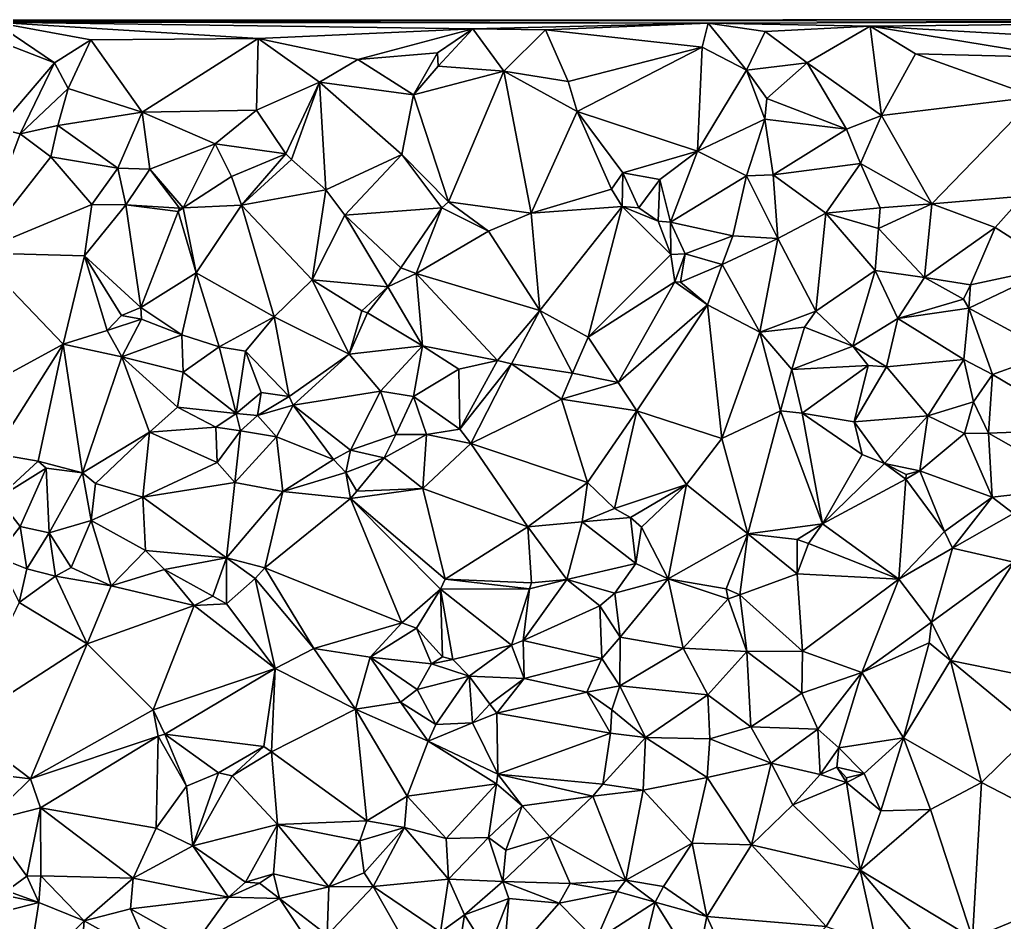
# Model space of a CAD drawing. Header units: metres. Extents: x -15 to 15, y -15 to 15.
# Drawn here: x -8.66 to 3.53, y 3.81 to 14.99 of the extents above; entities that cross this region are included whole.
import ezdxf

# ---------------------------------------------------------------- set-up
doc = ezdxf.new("R2010")
doc.units = ezdxf.units.M
doc.layers.add('STREET_MESH', color=7, linetype='Continuous')

msp = doc.modelspace()

# ---------------------------------------------------------------- linework, layer by layer
at = {"layer": 'STREET_MESH'}
for points in [[(-12.304, 14.982), (7.96, 14.972), (13.883, 14.99)], [(-0.135, 14.947), (7.96, 14.972), (-12.304, 14.982)], [(-8.976, 14.961), (-0.135, 14.947), (-12.304, 14.982)], [(-8.229, 14.454), (-8.976, 14.961), (-9.188, 14.825)], [(-8.976, 14.961), (-7.778, 14.741), (-5.706, 14.756)], [(-8.976, 14.961), (-5.706, 14.756), (-3.047, 14.875)], [(-8.976, 14.961), (-8.229, 14.454), (-7.778, 14.741)], [(-0.135, 14.947), (-8.976, 14.961), (-3.047, 14.875)], [(-5.706, 14.756), (-4.471, 14.497), (-3.047, 14.875)], [(-4.471, 14.497), (-3.485, 14.581), (-3.047, 14.875)], [(-3.485, 14.581), (-3.476, 14.414), (-3.047, 14.875)], [(-3.476, 14.414), (-2.663, 14.352), (-3.047, 14.875)], [(-2.15, 14.862), (-0.135, 14.947), (-3.047, 14.875)], [(-2.663, 14.352), (-2.15, 14.862), (-3.047, 14.875)], [(-0.209, 14.649), (-0.135, 14.947), (-2.15, 14.862)], [(-0.135, 14.947), (-0.209, 14.649), (0.342, 14.363)], [(7.96, 14.972), (-0.135, 14.947), (1.872, 14.908)], [(0.571, 14.844), (-0.135, 14.947), (0.342, 14.363)], [(-0.135, 14.947), (0.571, 14.844), (1.872, 14.908)], [(0.571, 14.844), (1.093, 14.457), (1.872, 14.908)], [(1.872, 14.908), (1.093, 14.457), (2.012, 13.803)], [(6.088, 14.67), (7.96, 14.972), (1.872, 14.908)], [(2.432, 14.568), (1.872, 14.908), (2.012, 13.803)], [(2.432, 14.568), (4.242, 14.52), (1.872, 14.908)], [(4.242, 14.52), (6.088, 14.67), (1.872, 14.908)], [(-8.924, 13.642), (-8.229, 14.454), (-9.188, 14.825)], [(-7.778, 14.741), (-7.141, 13.844), (-5.706, 14.756)], [(-7.141, 13.844), (-5.727, 13.868), (-5.706, 14.756)], [(-5.727, 13.868), (-4.946, 14.214), (-5.706, 14.756)], [(-4.946, 14.214), (-4.471, 14.497), (-5.706, 14.756)], [(-2.15, 14.862), (-2.663, 14.352), (-1.868, 14.223)], [(-0.209, 14.649), (-2.15, 14.862), (-1.868, 14.223)], [(1.093, 14.457), (0.571, 14.844), (0.342, 14.363)], [(-8.229, 14.454), (-8.058, 14.139), (-7.778, 14.741)], [(-8.058, 14.139), (-7.141, 13.844), (-7.778, 14.741)], [(-1.756, 13.854), (-0.209, 14.649), (-1.868, 14.223)], [(-0.267, 13.361), (-0.209, 14.649), (-1.756, 13.854)], [(-0.209, 14.649), (-0.267, 13.361), (0.342, 14.363)], [(-3.781, 14.061), (-3.485, 14.581), (-4.471, 14.497)], [(-3.476, 14.414), (-3.485, 14.581), (-3.781, 14.061)], [(3.92, 14.035), (2.432, 14.568), (2.012, 13.803)], [(2.432, 14.568), (3.92, 14.035), (4.242, 14.52)], [(-8.229, 14.454), (-8.924, 13.642), (-8.654, 13.574)], [(-8.058, 14.139), (-8.229, 14.454), (-8.654, 13.574)], [(-3.781, 14.061), (-4.471, 14.497), (-4.946, 14.214)], [(-3.476, 14.414), (-3.781, 14.061), (-2.663, 14.352)], [(0.594, 14.012), (1.093, 14.457), (0.342, 14.363)], [(1.093, 14.457), (0.594, 14.012), (1.581, 13.634)], [(1.093, 14.457), (1.581, 13.634), (2.012, 13.803)], [(-3.781, 14.061), (-3.349, 12.733), (-2.663, 14.352)], [(-2.663, 14.352), (-3.349, 12.733), (-2.327, 12.595)], [(-1.756, 13.854), (-2.663, 14.352), (-2.327, 12.595)], [(-2.663, 14.352), (-1.756, 13.854), (-1.868, 14.223)], [(-0.267, 13.361), (0.566, 13.758), (0.342, 14.363)], [(0.566, 13.758), (0.594, 14.012), (0.342, 14.363)], [(-5.727, 13.868), (-5.365, 13.328), (-4.946, 14.214)], [(-5.365, 13.328), (-5.293, 13.258), (-4.946, 14.214)], [(-5.293, 13.258), (-4.866, 12.882), (-4.946, 14.214)], [(-4.866, 12.882), (-3.925, 13.319), (-4.946, 14.214)], [(-3.925, 13.319), (-3.781, 14.061), (-4.946, 14.214)], [(-8.186, 13.679), (-8.058, 14.139), (-8.654, 13.574)], [(-8.186, 13.679), (-7.141, 13.844), (-8.058, 14.139)], [(-3.781, 14.061), (-3.925, 13.319), (-3.349, 12.733)], [(2.635, 12.71), (3.92, 14.035), (2.012, 13.803)], [(3.766, 12.802), (3.92, 14.035), (2.635, 12.71)], [(0.594, 14.012), (0.566, 13.758), (1.581, 13.634)], [(-7.443, 13.15), (-7.141, 13.844), (-8.186, 13.679)], [(-7.141, 13.844), (-7.443, 13.15), (-7.049, 13.139)], [(-5.727, 13.868), (-7.141, 13.844), (-6.237, 13.452)], [(-7.141, 13.844), (-7.049, 13.139), (-6.237, 13.452)], [(-5.365, 13.328), (-5.727, 13.868), (-6.237, 13.452)], [(-1.331, 12.892), (-1.756, 13.854), (-2.327, 12.595)], [(-1.331, 12.892), (-1.189, 13.092), (-1.756, 13.854)], [(-1.189, 13.092), (-0.267, 13.361), (-1.756, 13.854)], [(1.581, 13.634), (1.752, 13.208), (2.012, 13.803)], [(1.752, 13.208), (2.635, 12.71), (2.012, 13.803)], [(-8.272, 13.292), (-8.186, 13.679), (-8.654, 13.574)], [(-7.443, 13.15), (-8.186, 13.679), (-8.272, 13.292)], [(0.566, 13.758), (-0.267, 13.361), (0.342, 13.055)], [(0.672, 13.07), (0.566, 13.758), (0.342, 13.055)], [(0.566, 13.758), (0.672, 13.07), (1.581, 13.634)], [(-8.924, 13.642), (-9.207, 12.102), (-8.654, 13.574)], [(-9.207, 12.102), (-8.272, 13.292), (-8.654, 13.574)], [(0.672, 13.07), (1.752, 13.208), (1.581, 13.634)], [(-7.049, 13.139), (-6.633, 12.661), (-6.237, 13.452)], [(-6.633, 12.661), (-6.035, 13.049), (-6.237, 13.452)], [(-6.035, 13.049), (-5.365, 13.328), (-6.237, 13.452)], [(-9.207, 12.102), (-7.764, 12.701), (-8.272, 13.292)], [(-7.764, 12.701), (-7.443, 13.15), (-8.272, 13.292)], [(-6.035, 13.049), (-5.912, 12.694), (-5.365, 13.328)], [(-5.365, 13.328), (-5.912, 12.694), (-5.293, 13.258)], [(-3.925, 13.319), (-4.866, 12.882), (-4.632, 12.568)], [(-3.432, 12.659), (-3.925, 13.319), (-4.632, 12.568)], [(-3.925, 13.319), (-3.432, 12.659), (-3.349, 12.733)], [(-0.267, 13.361), (-1.189, 13.092), (-0.733, 13.012)], [(-0.599, 12.48), (-0.267, 13.361), (-0.733, 13.012)], [(-0.267, 13.361), (-0.599, 12.48), (0.342, 13.055)], [(-5.912, 12.694), (-4.866, 12.882), (-5.293, 13.258)], [(1.752, 13.208), (0.672, 13.07), (1.324, 12.594)], [(1.995, 12.661), (1.752, 13.208), (1.324, 12.594)], [(1.752, 13.208), (1.995, 12.661), (2.635, 12.71)], [(-7.443, 13.15), (-7.764, 12.701), (-7.344, 12.696)], [(-7.049, 13.139), (-7.443, 13.15), (-7.344, 12.696)], [(-6.68, 12.654), (-7.049, 13.139), (-7.344, 12.696)], [(-6.68, 12.654), (-6.633, 12.661), (-7.049, 13.139)], [(-6.035, 13.049), (-6.633, 12.661), (-5.912, 12.694)], [(-1.197, 12.675), (-1.189, 13.092), (-1.331, 12.892)], [(-1.189, 13.092), (-1.197, 12.675), (-0.992, 12.661)], [(-0.733, 13.012), (-1.189, 13.092), (-0.992, 12.661)], [(0.342, 13.055), (-0.599, 12.48), (0.173, 12.311)], [(0.727, 12.279), (0.342, 13.055), (0.173, 12.311)], [(0.672, 13.07), (0.342, 13.055), (0.727, 12.279)], [(0.672, 13.07), (0.727, 12.279), (1.324, 12.594)], [(-0.754, 12.494), (-0.733, 13.012), (-0.992, 12.661)], [(-0.754, 12.494), (-0.599, 12.48), (-0.733, 13.012)], [(-5.912, 12.694), (-5.036, 11.769), (-4.866, 12.882)], [(-4.866, 12.882), (-5.036, 11.769), (-4.632, 12.568)], [(-1.197, 12.675), (-1.331, 12.892), (-2.327, 12.595)], [(3.42, 12.416), (3.766, 12.802), (2.635, 12.71)], [(3.42, 12.416), (4.174, 11.932), (3.766, 12.802)], [(-7.856, 12.067), (-7.764, 12.701), (-9.207, 12.102)], [(-7.764, 12.701), (-7.856, 12.067), (-7.344, 12.696)], [(-7.344, 12.696), (-7.856, 12.067), (-7.159, 11.426)], [(-6.695, 12.613), (-7.344, 12.696), (-7.159, 11.426)], [(-6.695, 12.613), (-6.68, 12.654), (-7.344, 12.696)], [(-5.912, 12.694), (-6.633, 12.661), (-6.472, 11.853)], [(-5.507, 11.308), (-5.912, 12.694), (-6.472, 11.853)], [(-5.912, 12.694), (-5.507, 11.308), (-5.036, 11.769)], [(-3.432, 12.659), (-2.853, 12.369), (-3.349, 12.733)], [(-3.349, 12.733), (-2.853, 12.369), (-2.327, 12.595)], [(1.977, 12.403), (2.544, 11.797), (2.635, 12.71)], [(1.995, 12.661), (1.977, 12.403), (2.635, 12.71)], [(2.544, 11.797), (3.42, 12.416), (2.635, 12.71)], [(-6.472, 11.853), (-6.695, 12.613), (-7.159, 11.426)], [(-6.633, 12.661), (-6.68, 12.654), (-6.695, 12.613)], [(-6.633, 12.661), (-6.695, 12.613), (-6.472, 11.853)], [(-5.036, 11.769), (-4.099, 11.68), (-4.632, 12.568)], [(-3.939, 11.918), (-3.432, 12.659), (-4.632, 12.568)], [(-4.099, 11.68), (-3.939, 11.918), (-4.632, 12.568)], [(-3.939, 11.918), (-3.75, 11.846), (-3.432, 12.659)], [(-3.432, 12.659), (-3.75, 11.846), (-2.853, 12.369)], [(-2.853, 12.369), (-2.218, 11.389), (-2.327, 12.595)], [(-2.218, 11.389), (-1.197, 12.675), (-2.327, 12.595)], [(-1.62, 11.056), (-1.197, 12.675), (-2.218, 11.389)], [(-1.62, 11.056), (-0.597, 12.083), (-1.197, 12.675)], [(-1.197, 12.675), (-0.754, 12.494), (-0.992, 12.661)], [(-0.597, 12.083), (-0.754, 12.494), (-1.197, 12.675)], [(0.727, 12.279), (1.2, 11.381), (1.324, 12.594)], [(1.2, 11.381), (1.934, 11.884), (1.324, 12.594)], [(1.977, 12.403), (1.995, 12.661), (1.324, 12.594)], [(1.934, 11.884), (1.977, 12.403), (1.324, 12.594)], [(-0.754, 12.494), (-0.597, 12.083), (-0.599, 12.48)], [(-0.599, 12.48), (-0.417, 12.091), (0.173, 12.311)], [(-0.597, 12.083), (-0.417, 12.091), (-0.599, 12.48)], [(-2.853, 12.369), (-3.75, 11.846), (-2.218, 11.389)], [(1.977, 12.403), (1.934, 11.884), (2.544, 11.797)], [(3.42, 12.416), (2.544, 11.797), (3.115, 11.705)], [(4.174, 11.932), (3.42, 12.416), (3.115, 11.705)], [(-0.417, 12.091), (0.04, 11.958), (0.173, 12.311)], [(0.04, 11.958), (0.727, 12.279), (0.173, 12.311)], [(0.727, 12.279), (0.04, 11.958), (0.507, 11.121)], [(1.2, 11.381), (0.727, 12.279), (0.507, 11.121)], [(-8.121, 10.971), (-9.207, 12.102), (-9.516, 10.212)], [(-8.121, 10.971), (-7.856, 12.067), (-9.207, 12.102)], [(-0.597, 12.083), (-1.62, 11.056), (-0.545, 11.744)], [(-0.417, 12.091), (-0.597, 12.083), (-0.545, 11.744)], [(-0.478, 11.738), (-0.417, 12.091), (-0.545, 11.744)], [(-0.417, 12.091), (-0.478, 11.738), (0.04, 11.958)], [(-8.121, 10.971), (-7.576, 11.139), (-7.856, 12.067)], [(-7.856, 12.067), (-7.397, 11.327), (-7.159, 11.426)], [(-7.576, 11.139), (-7.397, 11.327), (-7.856, 12.067)], [(0.04, 11.958), (-0.478, 11.738), (-0.142, 11.457)], [(0.04, 11.958), (-0.142, 11.457), (0.507, 11.121)], [(-6.652, 11.088), (-6.472, 11.853), (-7.159, 11.426)], [(-6.652, 11.088), (-6.187, 10.94), (-6.472, 11.853)], [(-6.187, 10.94), (-5.507, 11.308), (-6.472, 11.853)], [(-3.75, 11.846), (-3.939, 11.918), (-4.099, 11.68)], [(-3.669, 10.95), (-3.75, 11.846), (-4.099, 11.68)], [(-3.75, 11.846), (-2.742, 10.77), (-2.218, 11.389)], [(-3.669, 10.95), (-2.742, 10.77), (-3.75, 11.846)], [(1.934, 11.884), (1.2, 11.381), (1.659, 10.947)], [(1.934, 11.884), (1.659, 10.947), (2.216, 11.291)], [(2.544, 11.797), (1.934, 11.884), (2.216, 11.291)], [(4.174, 11.932), (3.092, 11.415), (4.121, 10.86)], [(3.092, 11.415), (4.174, 11.932), (3.115, 11.705)], [(-5.507, 11.308), (-4.578, 10.849), (-5.036, 11.769)], [(-5.036, 11.769), (-4.578, 10.849), (-4.423, 11.386)], [(-4.099, 11.68), (-5.036, 11.769), (-4.423, 11.386)], [(-0.545, 11.744), (-1.62, 11.056), (-1.248, 10.497)], [(-0.142, 11.457), (-0.545, 11.744), (-1.248, 10.497)], [(-0.142, 11.457), (-0.478, 11.738), (-0.545, 11.744)], [(3.028, 11.53), (2.544, 11.797), (2.216, 11.291)], [(2.544, 11.797), (3.028, 11.53), (3.115, 11.705)], [(3.028, 11.53), (3.092, 11.415), (3.115, 11.705)], [(-4.352, 11.361), (-4.099, 11.68), (-4.423, 11.386)], [(-4.352, 11.361), (-3.669, 10.95), (-4.099, 11.68)], [(3.092, 11.415), (3.028, 11.53), (2.216, 11.291)], [(-7.397, 11.327), (-7.15, 11.281), (-7.159, 11.426)], [(-7.15, 11.281), (-6.652, 11.088), (-7.159, 11.426)], [(-4.578, 10.849), (-4.352, 11.361), (-4.423, 11.386)], [(-3.669, 10.95), (-4.352, 11.361), (-4.578, 10.849)], [(-2.742, 10.77), (-2.57, 10.729), (-2.218, 11.389)], [(-2.57, 10.729), (-1.812, 10.613), (-2.218, 11.389)], [(-1.812, 10.613), (-1.62, 11.056), (-2.218, 11.389)], [(-1.019, 10.144), (-0.142, 11.457), (-1.248, 10.497)], [(0.037, 9.804), (-0.142, 11.457), (-1.019, 10.144)], [(0.507, 11.121), (-0.142, 11.457), (0.037, 9.804)], [(1.2, 11.381), (0.507, 11.121), (1.059, 11.18)], [(1.659, 10.947), (1.2, 11.381), (1.059, 11.18)], [(3.03, 10.78), (3.092, 11.415), (2.216, 11.291)], [(3.386, 10.594), (3.092, 11.415), (3.03, 10.78)], [(3.092, 11.415), (3.386, 10.594), (4.121, 10.86)], [(-7.15, 11.281), (-7.397, 11.327), (-7.576, 11.139)], [(-7.15, 11.281), (-7.576, 11.139), (-7.393, 10.813)], [(-6.652, 11.088), (-7.15, 11.281), (-7.393, 10.813)], [(-6.187, 10.94), (-5.862, 10.886), (-5.507, 11.308)], [(-5.862, 10.886), (-5.32, 10.324), (-5.507, 11.308)], [(-5.507, 11.308), (-5.32, 10.324), (-4.578, 10.849)], [(1.659, 10.947), (2.076, 10.689), (2.216, 11.291)], [(2.076, 10.689), (3.03, 10.78), (2.216, 11.291)], [(-7.576, 11.139), (-8.121, 10.971), (-7.393, 10.813)], [(0.76, 10.147), (0.507, 11.121), (0.037, 9.804)], [(0.507, 11.121), (0.903, 10.657), (1.059, 11.18)], [(0.76, 10.147), (0.903, 10.657), (0.507, 11.121)], [(0.903, 10.657), (1.659, 10.947), (1.059, 11.18)], [(-6.636, 10.625), (-6.652, 11.088), (-7.393, 10.813)], [(-6.636, 10.625), (-6.187, 10.94), (-6.652, 11.088)], [(-1.62, 11.056), (-1.812, 10.613), (-1.248, 10.497)], [(-8.977, 9.619), (-8.121, 10.971), (-9.516, 10.212)], [(-8.121, 10.971), (-8.977, 9.619), (-8.43, 9.522)], [(-7.882, 9.377), (-8.121, 10.971), (-8.43, 9.522)], [(-8.121, 10.971), (-7.882, 9.377), (-7.393, 10.813)], [(-6.187, 10.94), (-6.636, 10.625), (-5.98, 10.113)], [(-5.862, 10.886), (-6.187, 10.94), (-5.98, 10.113)], [(-5.667, 10.374), (-5.862, 10.886), (-5.98, 10.113)], [(-5.862, 10.886), (-5.667, 10.374), (-5.32, 10.324)], [(-4.191, 10.391), (-3.669, 10.95), (-4.578, 10.849)], [(-3.669, 10.95), (-4.191, 10.391), (-3.781, 10.323)], [(-3.223, 10.662), (-3.669, 10.95), (-3.781, 10.323)], [(-2.742, 10.77), (-3.669, 10.95), (-3.223, 10.662)], [(1.659, 10.947), (0.903, 10.657), (1.846, 10.705)], [(2.076, 10.689), (1.659, 10.947), (1.846, 10.705)], [(3.386, 10.594), (4.536, 9.916), (4.121, 10.86)], [(-7.393, 10.813), (-7.882, 9.377), (-7.053, 9.88)], [(-6.703, 10.192), (-7.393, 10.813), (-7.053, 9.88)], [(-6.703, 10.192), (-6.636, 10.625), (-7.393, 10.813)], [(-4.578, 10.849), (-5.32, 10.324), (-5.273, 10.215)], [(-4.191, 10.391), (-4.578, 10.849), (-5.273, 10.215)], [(-3.209, 9.92), (-2.742, 10.77), (-3.223, 10.662)], [(-2.742, 10.77), (-3.209, 9.92), (-2.57, 10.729)], [(-3.209, 9.92), (-3.073, 9.741), (-2.57, 10.729)], [(-3.073, 9.741), (-1.95, 10.292), (-2.57, 10.729)], [(-1.95, 10.292), (-1.812, 10.613), (-2.57, 10.729)], [(2.585, 10.082), (3.03, 10.78), (2.076, 10.689)], [(2.585, 10.082), (3.152, 10.256), (3.03, 10.78)], [(3.152, 10.256), (3.386, 10.594), (3.03, 10.78)], [(-6.636, 10.625), (-6.703, 10.192), (-5.98, 10.113)], [(-3.209, 9.92), (-3.223, 10.662), (-3.781, 10.323)], [(-1.812, 10.613), (-1.95, 10.292), (-1.248, 10.497)], [(0.903, 10.657), (0.76, 10.147), (1.029, 10.117)], [(1.846, 10.705), (0.903, 10.657), (1.029, 10.117)], [(1.673, 10.008), (1.846, 10.705), (1.029, 10.117)], [(1.673, 10.008), (2.076, 10.689), (1.846, 10.705)], [(1.673, 10.008), (2.585, 10.082), (2.076, 10.689)], [(-1.95, 10.292), (-1.019, 10.144), (-1.248, 10.497)], [(3.152, 10.256), (3.336, 9.869), (3.386, 10.594)], [(3.386, 10.594), (3.336, 9.869), (4.536, 9.916)], [(-5.714, 10.086), (-5.667, 10.374), (-5.98, 10.113)], [(-5.667, 10.374), (-5.714, 10.086), (-5.32, 10.324)], [(-4.561, 9.657), (-4.191, 10.391), (-5.273, 10.215)], [(-4.561, 9.657), (-4.001, 9.852), (-4.191, 10.391)], [(-4.191, 10.391), (-4.001, 9.852), (-3.781, 10.323)], [(-5.32, 10.324), (-5.714, 10.086), (-5.273, 10.215)], [(-4.001, 9.852), (-3.623, 9.853), (-3.781, 10.323)], [(-3.623, 9.853), (-3.209, 9.92), (-3.781, 10.323)], [(-1.95, 10.292), (-3.073, 9.741), (-1.628, 9.257)], [(-1.019, 10.144), (-1.95, 10.292), (-1.628, 9.257)], [(3.152, 10.256), (2.585, 10.082), (3.041, 9.866)], [(3.336, 9.869), (3.152, 10.256), (3.041, 9.866)], [(-6.228, 9.945), (-6.703, 10.192), (-7.053, 9.88)], [(-6.703, 10.192), (-6.228, 9.945), (-5.98, 10.113)], [(-5.714, 10.086), (-5.477, 9.822), (-5.273, 10.215)], [(-5.477, 9.822), (-4.771, 9.544), (-5.273, 10.215)], [(-4.771, 9.544), (-4.561, 9.657), (-5.273, 10.215)], [(-1.294, 8.937), (-1.019, 10.144), (-1.628, 9.257)], [(-1.294, 8.937), (-0.403, 9.234), (-1.019, 10.144)], [(-0.403, 9.234), (0.037, 9.804), (-1.019, 10.144)], [(0.359, 8.623), (0.76, 10.147), (0.037, 9.804)], [(0.76, 10.147), (0.359, 8.623), (1.28, 8.748)], [(0.76, 10.147), (1.28, 8.748), (1.029, 10.117)], [(-6.228, 9.945), (-5.926, 9.898), (-5.98, 10.113)], [(-5.926, 9.898), (-5.714, 10.086), (-5.98, 10.113)], [(-5.714, 10.086), (-5.926, 9.898), (-5.477, 9.822)], [(1.774, 9.604), (1.673, 10.008), (1.029, 10.117)], [(1.28, 8.748), (1.774, 9.604), (1.029, 10.117)], [(1.673, 10.008), (2.048, 9.493), (2.585, 10.082)], [(2.048, 9.493), (1.673, 10.008), (1.774, 9.604)], [(2.048, 9.493), (2.488, 9.404), (2.585, 10.082)], [(2.585, 10.082), (2.488, 9.404), (3.041, 9.866)], [(-7.882, 9.377), (-7.719, 9.247), (-7.053, 9.88)], [(-7.719, 9.247), (-7.132, 9.078), (-7.053, 9.88)], [(-7.132, 9.078), (-6.215, 9.504), (-7.053, 9.88)], [(-6.215, 9.504), (-6.228, 9.945), (-7.053, 9.88)], [(-5.926, 9.898), (-6.228, 9.945), (-6.215, 9.504)], [(-5.926, 9.898), (-6.215, 9.504), (-5.994, 9.259)], [(-5.477, 9.822), (-5.926, 9.898), (-5.994, 9.259)], [(-3.209, 9.92), (-3.623, 9.853), (-3.073, 9.741)], [(3.336, 9.869), (4.511, 9.203), (4.536, 9.916)], [(-5.399, 9.145), (-5.477, 9.822), (-5.994, 9.259)], [(-5.477, 9.822), (-5.399, 9.145), (-4.771, 9.544)], [(-4.001, 9.852), (-4.561, 9.657), (-4.147, 9.563)], [(-3.623, 9.853), (-4.147, 9.563), (-3.668, 9.185)], [(-3.623, 9.853), (-4.001, 9.852), (-4.147, 9.563)], [(-3.073, 9.741), (-3.623, 9.853), (-3.668, 9.185)], [(0.359, 8.623), (0.037, 9.804), (-0.403, 9.234)], [(2.488, 9.404), (3.383, 9.077), (3.041, 9.866)], [(3.383, 9.077), (3.336, 9.869), (3.041, 9.866)], [(4.511, 9.203), (3.336, 9.869), (3.383, 9.077)], [(-4.622, 9.38), (-4.561, 9.657), (-4.771, 9.544)], [(-4.561, 9.657), (-4.622, 9.38), (-4.147, 9.563)], [(-2.366, 8.707), (-3.073, 9.741), (-3.668, 9.185)], [(-3.073, 9.741), (-2.366, 8.707), (-1.628, 9.257)], [(-8.977, 9.619), (-8.93, 9.062), (-8.43, 9.522)], [(-8.93, 9.062), (-8.33, 9.434), (-8.43, 9.522)], [(-8.33, 9.434), (-7.882, 9.377), (-8.43, 9.522)], [(-5.399, 9.145), (-4.622, 9.38), (-4.771, 9.544)], [(-4.147, 9.563), (-4.622, 9.38), (-4.482, 9.149)], [(-3.668, 9.185), (-4.147, 9.563), (-4.482, 9.149)], [(1.28, 8.748), (2.048, 9.493), (1.774, 9.604)], [(-8.33, 9.434), (-8.93, 9.062), (-8.652, 8.712)], [(-8.294, 8.633), (-8.33, 9.434), (-8.652, 8.712)], [(-8.33, 9.434), (-8.294, 8.633), (-7.882, 9.377)], [(-5.994, 9.259), (-6.215, 9.504), (-7.132, 9.078)], [(2.048, 9.493), (1.28, 8.748), (2.312, 9.298)], [(2.316, 9.357), (2.048, 9.493), (2.312, 9.298)], [(2.048, 9.493), (2.316, 9.357), (2.488, 9.404)], [(2.792, 8.653), (2.488, 9.404), (2.312, 9.298)], [(2.488, 9.404), (2.316, 9.357), (2.312, 9.298)], [(2.488, 9.404), (2.792, 8.653), (3.383, 9.077)], [(-7.882, 9.377), (-8.294, 8.633), (-7.775, 8.786)], [(-7.719, 9.247), (-7.882, 9.377), (-7.775, 8.786)], [(-4.622, 9.38), (-5.399, 9.145), (-4.561, 9.061)], [(-4.622, 9.38), (-4.561, 9.061), (-4.482, 9.149)], [(2.312, 9.298), (1.28, 8.748), (2.227, 8.062)], [(2.792, 8.653), (2.312, 9.298), (2.227, 8.062)], [(-7.132, 9.078), (-7.719, 9.247), (-7.775, 8.786)], [(-5.994, 9.259), (-7.132, 9.078), (-6.099, 8.326)], [(-5.399, 9.145), (-5.994, 9.259), (-6.099, 8.326)], [(-5.399, 9.145), (-6.099, 8.326), (-5.624, 8.203)], [(-4.561, 9.061), (-5.399, 9.145), (-5.624, 8.203)], [(-4.561, 9.061), (-3.668, 9.185), (-4.482, 9.149)], [(-4.561, 9.061), (-3.39, 8.059), (-3.668, 9.185)], [(-3.39, 8.059), (-2.366, 8.707), (-3.668, 9.185)], [(-2.366, 8.707), (-1.692, 8.771), (-1.628, 9.257)], [(-1.692, 8.771), (-1.294, 8.937), (-1.628, 9.257)], [(-1.294, 8.937), (-1.095, 8.826), (-0.403, 9.234)], [(-0.403, 9.234), (-1.095, 8.826), (-0.958, 8.704)], [(-0.63, 8.063), (-0.403, 9.234), (-0.958, 8.704)], [(-0.63, 8.063), (0.359, 8.623), (-0.403, 9.234)], [(3.646, 8.876), (4.511, 9.203), (3.383, 9.077)], [(-8.93, 9.062), (-8.945, 8.336), (-8.652, 8.712)], [(-7.101, 8.416), (-7.132, 9.078), (-7.775, 8.786)], [(-7.132, 9.078), (-7.101, 8.416), (-6.099, 8.326)], [(-3.925, 7.521), (-4.561, 9.061), (-5.624, 8.203)], [(-4.561, 9.061), (-3.45, 7.937), (-3.39, 8.059)], [(-3.45, 7.937), (-4.561, 9.061), (-3.925, 7.521)], [(3.383, 9.077), (2.792, 8.653), (2.892, 8.444)], [(3.646, 8.876), (3.383, 9.077), (2.892, 8.444)], [(-1.095, 8.826), (-1.294, 8.937), (-1.692, 8.771)], [(-8.294, 8.633), (-8.023, 8.205), (-7.775, 8.786)], [(-8.023, 8.205), (-7.527, 7.98), (-7.775, 8.786)], [(-7.527, 7.98), (-7.101, 8.416), (-7.775, 8.786)], [(-1.031, 8.256), (-1.095, 8.826), (-1.692, 8.771)], [(-1.095, 8.826), (-1.031, 8.256), (-0.958, 8.704)], [(3.649, 8.271), (3.646, 8.876), (2.892, 8.444)], [(-8.945, 8.336), (-8.569, 8.188), (-8.652, 8.712)], [(-8.569, 8.188), (-8.294, 8.633), (-8.652, 8.712)], [(-2.366, 8.707), (-3.39, 8.059), (-2.321, 8.015)], [(-2.366, 8.707), (-1.882, 8.055), (-1.692, 8.771)], [(-1.882, 8.055), (-2.366, 8.707), (-2.321, 8.015)], [(-1.882, 8.055), (-1.031, 8.256), (-1.692, 8.771)], [(-1.031, 8.256), (-0.63, 8.063), (-0.958, 8.704)], [(1.28, 8.748), (0.359, 8.623), (0.968, 8.554)], [(1.108, 8.503), (1.28, 8.748), (0.968, 8.554)], [(1.28, 8.748), (1.108, 8.503), (2.227, 8.062)], [(-8.217, 8.099), (-8.294, 8.633), (-8.569, 8.188)], [(-8.217, 8.099), (-8.023, 8.205), (-8.294, 8.633)], [(0.359, 8.623), (-0.63, 8.063), (0.088, 7.941)], [(0.359, 8.623), (0.088, 7.941), (0.257, 7.865)], [(0.359, 8.623), (0.257, 7.865), (0.968, 8.125)], [(0.968, 8.554), (0.359, 8.623), (0.968, 8.125)], [(1.108, 8.503), (0.968, 8.554), (0.968, 8.125)], [(2.792, 8.653), (2.227, 8.062), (2.892, 8.444)], [(-7.101, 8.416), (-7.527, 7.98), (-6.866, 8.181)], [(-6.099, 8.326), (-7.101, 8.416), (-6.866, 8.181)], [(2.227, 8.062), (1.108, 8.503), (0.968, 8.125)], [(2.227, 8.062), (2.633, 7.527), (2.892, 8.444)], [(2.633, 7.527), (3.649, 8.271), (2.892, 8.444)], [(-8.569, 8.188), (-8.945, 8.336), (-8.663, 7.773)], [(-6.266, 7.85), (-6.099, 8.326), (-6.866, 8.181)], [(-6.266, 7.85), (-6.097, 7.755), (-6.099, 8.326)], [(-6.099, 8.326), (-5.744, 8.069), (-5.624, 8.203)], [(-6.097, 7.755), (-5.744, 8.069), (-6.099, 8.326)], [(-8.217, 8.099), (-8.569, 8.188), (-8.663, 7.773)], [(-8.023, 8.205), (-8.217, 8.099), (-7.527, 7.98)], [(-7.527, 7.98), (-6.497, 7.735), (-6.866, 8.181)], [(-6.497, 7.735), (-6.266, 7.85), (-6.866, 8.181)], [(-5.624, 8.203), (-5.744, 8.069), (-5.017, 7.201)], [(-3.925, 7.521), (-5.624, 8.203), (-5.017, 7.201)], [(-1.882, 8.055), (-1.29, 7.888), (-1.031, 8.256)], [(-1.29, 7.888), (-0.63, 8.063), (-1.031, 8.256)], [(2.633, 7.527), (2.867, 7.055), (3.649, 8.271)], [(2.867, 7.055), (4.084, 6.805), (3.649, 8.271)], [(-7.824, 7.258), (-8.217, 8.099), (-8.663, 7.773)], [(-8.217, 8.099), (-7.824, 7.258), (-7.527, 7.98)], [(-5.744, 8.069), (-6.097, 7.755), (-5.496, 6.953)], [(-5.744, 8.069), (-5.496, 6.953), (-5.017, 7.201)], [(-3.45, 7.937), (-2.346, 7.943), (-3.39, 8.059)], [(-3.39, 8.059), (-2.346, 7.943), (-2.321, 8.015)], [(-1.882, 8.055), (-2.424, 7.302), (-1.477, 7.729)], [(-2.346, 7.943), (-2.424, 7.302), (-1.882, 8.055)], [(-2.346, 7.943), (-1.882, 8.055), (-2.321, 8.015)], [(-1.29, 7.888), (-1.882, 8.055), (-1.477, 7.729)], [(-0.63, 8.063), (-1.29, 7.888), (-1.225, 7.341)], [(-0.443, 7.206), (-0.63, 8.063), (-1.225, 7.341)], [(0.088, 7.941), (-0.63, 8.063), (0.115, 7.818)], [(-0.63, 8.063), (-0.443, 7.206), (0.115, 7.818)], [(0.257, 7.865), (1.033, 7.171), (0.968, 8.125)], [(1.033, 7.171), (2.227, 8.062), (0.968, 8.125)], [(1.033, 7.171), (1.77, 6.906), (2.227, 8.062)], [(1.77, 6.906), (2.633, 7.527), (2.227, 8.062)], [(-7.824, 7.258), (-6.497, 7.735), (-7.527, 7.98)], [(-3.45, 7.937), (-3.925, 7.521), (-3.746, 7.455)], [(-3.425, 7.1), (-3.45, 7.937), (-3.746, 7.455)], [(-2.346, 7.943), (-3.45, 7.937), (-2.57, 7.242)], [(-3.45, 7.937), (-3.297, 7.067), (-2.57, 7.242)], [(-3.297, 7.067), (-3.45, 7.937), (-3.425, 7.1)], [(-2.424, 7.302), (-2.346, 7.943), (-2.57, 7.242)], [(0.257, 7.865), (0.088, 7.941), (0.115, 7.818)], [(-6.097, 7.755), (-6.266, 7.85), (-6.497, 7.735)], [(-1.225, 7.341), (-1.29, 7.888), (-1.477, 7.729)], [(-0.443, 7.206), (0.347, 7.165), (0.115, 7.818)], [(0.347, 7.165), (0.257, 7.865), (0.115, 7.818)], [(0.257, 7.865), (0.347, 7.165), (1.033, 7.171)], [(-9.396, 6.243), (-7.824, 7.258), (-8.663, 7.773)], [(-6.497, 7.735), (-7.824, 7.258), (-7.007, 6.441)], [(-5.496, 6.953), (-6.497, 7.735), (-7.007, 6.441)], [(-6.097, 7.755), (-6.497, 7.735), (-5.496, 6.953)], [(-2.424, 7.302), (-1.449, 7.077), (-1.477, 7.729)], [(-1.449, 7.077), (-1.225, 7.341), (-1.477, 7.729)], [(-4.318, 7.094), (-3.925, 7.521), (-5.017, 7.201)], [(-3.925, 7.521), (-4.318, 7.094), (-3.746, 7.455)], [(-4.318, 7.094), (-3.56, 7.013), (-3.746, 7.455)], [(-3.56, 7.013), (-3.425, 7.1), (-3.746, 7.455)], [(2.633, 7.527), (1.77, 6.906), (2.602, 7.272)], [(2.867, 7.055), (2.633, 7.527), (2.602, 7.272)], [(-1.226, 6.741), (-1.225, 7.341), (-1.449, 7.077)], [(-1.226, 6.741), (-0.443, 7.206), (-1.225, 7.341)], [(-8.525, 5.589), (-7.824, 7.258), (-9.396, 6.243)], [(-7.824, 7.258), (-8.525, 5.589), (-7.007, 6.441)], [(-5.496, 6.953), (-4.501, 6.452), (-5.017, 7.201)], [(-4.501, 6.452), (-4.318, 7.094), (-5.017, 7.201)], [(-2.57, 7.242), (-3.297, 7.067), (-3.094, 6.858)], [(-2.57, 7.242), (-3.094, 6.858), (-2.414, 6.83)], [(-2.424, 7.302), (-2.57, 7.242), (-2.414, 6.83)], [(-2.424, 7.302), (-2.414, 6.83), (-1.449, 7.077)], [(-0.443, 7.206), (-1.226, 6.741), (-0.136, 6.63)], [(0.347, 7.165), (-0.443, 7.206), (-0.136, 6.63)], [(1.77, 6.906), (2.285, 6.095), (2.602, 7.272)], [(2.285, 6.095), (2.867, 7.055), (2.602, 7.272)], [(-3.945, 6.537), (-4.318, 7.094), (-4.501, 6.452)], [(-4.318, 7.094), (-3.945, 6.537), (-3.739, 6.696)], [(-3.56, 7.013), (-4.318, 7.094), (-3.739, 6.696)], [(-3.56, 7.013), (-3.297, 7.067), (-3.425, 7.1)], [(-1.449, 7.077), (-2.414, 6.83), (-1.637, 6.663)], [(-1.226, 6.741), (-1.449, 7.077), (-1.637, 6.663)], [(0.394, 6.233), (0.347, 7.165), (-0.136, 6.63)], [(0.347, 7.165), (1.026, 6.648), (1.033, 7.171)], [(0.347, 7.165), (0.394, 6.233), (1.026, 6.648)], [(1.026, 6.648), (1.77, 6.906), (1.033, 7.171)], [(-6.862, 6.141), (-5.496, 6.953), (-7.007, 6.441)], [(-6.862, 6.141), (-5.634, 5.99), (-5.496, 6.953)], [(-5.496, 6.953), (-5.634, 5.99), (-5.54, 5.922)], [(-4.501, 6.452), (-5.496, 6.953), (-5.54, 5.922)], [(-3.56, 7.013), (-3.739, 6.696), (-3.094, 6.858)], [(-3.297, 7.067), (-3.56, 7.013), (-3.094, 6.858)], [(2.867, 7.055), (2.285, 6.095), (3.252, 5.542)], [(4.084, 6.805), (2.867, 7.055), (3.912, 6.19)], [(2.867, 7.055), (3.252, 5.542), (3.912, 6.19)], [(-3.094, 6.858), (-3.739, 6.696), (-3.505, 6.261)], [(-3.05, 6.28), (-3.094, 6.858), (-3.505, 6.261)], [(-3.05, 6.28), (-2.838, 6.513), (-3.094, 6.858)], [(-3.094, 6.858), (-2.838, 6.513), (-2.414, 6.83)], [(-2.838, 6.513), (-2.749, 6.402), (-2.414, 6.83)], [(-2.414, 6.83), (-2.749, 6.402), (-1.637, 6.663)], [(1.77, 6.906), (1.026, 6.648), (1.224, 6.205)], [(1.483, 5.972), (1.77, 6.906), (1.224, 6.205)], [(1.77, 6.906), (1.483, 5.972), (2.285, 6.095)], [(-1.326, 6.444), (-1.226, 6.741), (-1.637, 6.663)], [(-1.226, 6.741), (-1.326, 6.444), (-0.91, 6.098)], [(-1.226, 6.741), (-0.91, 6.098), (-0.136, 6.63)], [(-3.739, 6.696), (-3.945, 6.537), (-3.505, 6.261)], [(-2.749, 6.402), (-1.343, 6.155), (-1.637, 6.663)], [(-1.343, 6.155), (-1.326, 6.444), (-1.637, 6.663)], [(-0.91, 6.098), (-0.112, 6.082), (-0.136, 6.63)], [(-0.112, 6.082), (0.394, 6.233), (-0.136, 6.63)], [(1.026, 6.648), (0.394, 6.233), (1.224, 6.205)], [(-3.6, 6.056), (-3.945, 6.537), (-4.501, 6.452)], [(-3.945, 6.537), (-3.6, 6.056), (-3.505, 6.261)], [(-2.749, 6.402), (-2.838, 6.513), (-3.05, 6.28)], [(-8.525, 5.589), (-6.944, 6.118), (-7.007, 6.441)], [(-6.944, 6.118), (-6.862, 6.141), (-7.007, 6.441)], [(-4.501, 6.452), (-5.54, 5.922), (-4.361, 5.069)], [(-3.861, 5.374), (-4.501, 6.452), (-4.361, 5.069)], [(-3.861, 5.374), (-3.6, 6.056), (-4.501, 6.452)], [(-2.749, 6.402), (-3.05, 6.28), (-2.737, 5.645)], [(-2.749, 6.402), (-2.737, 5.645), (-1.343, 6.155)], [(-1.326, 6.444), (-1.343, 6.155), (-0.91, 6.098)], [(-9.044, 5.649), (-8.525, 5.589), (-9.396, 6.243)], [(-3.6, 6.056), (-3.05, 6.28), (-3.505, 6.261)], [(-3.05, 6.28), (-3.6, 6.056), (-2.737, 5.645)], [(0.394, 6.233), (-0.112, 6.082), (0.645, 5.784)], [(0.394, 6.233), (0.645, 5.784), (1.224, 6.205)], [(-6.944, 6.118), (-8.525, 5.589), (-8.402, 5.228)], [(-6.967, 4.978), (-6.944, 6.118), (-8.402, 5.228)], [(-6.944, 6.118), (-6.967, 4.978), (-6.595, 5.499)], [(-6.862, 6.141), (-6.944, 6.118), (-6.595, 5.499)], [(-6.198, 5.661), (-6.862, 6.141), (-6.595, 5.499)], [(-6.862, 6.141), (-6.198, 5.661), (-5.634, 5.99)], [(-2.737, 5.645), (-1.437, 5.521), (-1.343, 6.155)], [(-1.343, 6.155), (-1.437, 5.521), (-0.91, 6.098)], [(-0.91, 6.098), (-1.437, 5.521), (-0.94, 5.447)], [(-0.148, 5.606), (-0.91, 6.098), (-0.94, 5.447)], [(-0.148, 5.606), (-0.112, 6.082), (-0.91, 6.098)], [(0.645, 5.784), (1.253, 5.641), (1.224, 6.205)], [(1.253, 5.641), (1.483, 5.972), (1.224, 6.205)], [(3.252, 5.542), (5.275, 4.492), (3.912, 6.19)], [(-5.634, 5.99), (-6.198, 5.661), (-6.027, 5.627)], [(-5.54, 5.922), (-5.634, 5.99), (-6.027, 5.627)], [(-2.754, 5.525), (-3.6, 6.056), (-3.861, 5.374)], [(-3.6, 6.056), (-2.754, 5.525), (-2.737, 5.645)], [(-0.112, 6.082), (-0.148, 5.606), (0.645, 5.784)], [(1.483, 5.972), (1.798, 5.652), (2.285, 6.095)], [(1.798, 5.652), (2.006, 5.19), (2.285, 6.095)], [(2.285, 6.095), (2.006, 5.19), (2.621, 5.21)], [(3.252, 5.542), (2.285, 6.095), (2.621, 5.21)], [(-5.466, 5.022), (-5.54, 5.922), (-6.027, 5.627)], [(-5.54, 5.922), (-5.466, 5.022), (-4.361, 5.069)], [(1.483, 5.972), (1.253, 5.641), (1.458, 5.733)], [(1.798, 5.652), (1.483, 5.972), (1.458, 5.733)], [(0.645, 5.784), (-0.148, 5.606), (0.404, 4.769)], [(0.915, 5.266), (0.645, 5.784), (0.404, 4.769)], [(0.915, 5.266), (1.253, 5.641), (0.645, 5.784)], [(1.253, 5.641), (1.58, 5.544), (1.458, 5.733)], [(1.58, 5.6), (1.798, 5.652), (1.458, 5.733)], [(1.58, 5.544), (1.58, 5.6), (1.458, 5.733)], [(-8.525, 5.589), (-9.044, 5.649), (-9.064, 5.059)], [(-6.198, 5.661), (-6.595, 5.499), (-6.516, 4.757)], [(-6.198, 5.661), (-6.516, 4.757), (-6.027, 5.627)], [(-6.516, 4.757), (-5.466, 5.022), (-6.027, 5.627)], [(-2.754, 5.525), (-2.435, 5.254), (-2.737, 5.645)], [(-2.435, 5.254), (-1.563, 5.373), (-2.737, 5.645)], [(-1.563, 5.373), (-1.437, 5.521), (-2.737, 5.645)], [(1.58, 5.544), (1.253, 5.641), (0.915, 5.266)], [(1.798, 5.652), (1.58, 5.544), (2.006, 5.19)], [(1.58, 5.6), (1.58, 5.544), (1.798, 5.652)], [(-8.525, 5.589), (-9.064, 5.059), (-8.402, 5.228)], [(-6.595, 5.499), (-6.967, 4.978), (-6.516, 4.757)], [(-3.378, 4.849), (-2.754, 5.525), (-3.861, 5.374)], [(-2.754, 5.525), (-3.378, 4.849), (-2.853, 4.86)], [(-2.435, 5.254), (-2.754, 5.525), (-2.853, 4.86)], [(-1.437, 5.521), (-1.563, 5.373), (-0.94, 5.447)], [(-0.333, 4.791), (-0.148, 5.606), (-0.94, 5.447)], [(-0.148, 5.606), (-0.333, 4.791), (0.404, 4.769)], [(1.58, 5.544), (0.915, 5.266), (1.75, 4.456)], [(2.006, 5.19), (1.58, 5.544), (1.75, 4.456)], [(3.252, 5.542), (2.621, 5.21), (3.139, 3.615)], [(5.275, 4.492), (3.252, 5.542), (3.139, 3.615)], [(-3.892, 4.985), (-3.861, 5.374), (-4.361, 5.069)], [(-3.892, 4.985), (-3.378, 4.849), (-3.861, 5.374)], [(-2.435, 5.254), (-2.093, 4.87), (-1.563, 5.373)], [(-2.093, 4.87), (-1.155, 4.334), (-1.563, 5.373)], [(-1.563, 5.373), (-1.155, 4.334), (-0.94, 5.447)], [(-1.155, 4.334), (-0.333, 4.791), (-0.94, 5.447)], [(-2.64, 4.703), (-2.435, 5.254), (-2.853, 4.86)], [(-2.093, 4.87), (-2.435, 5.254), (-2.64, 4.703)], [(1.75, 4.456), (0.915, 5.266), (0.404, 4.769)], [(-9.064, 5.059), (-8.569, 4.384), (-8.402, 5.228)], [(-8.569, 4.384), (-8.398, 4.385), (-8.402, 5.228)], [(-6.967, 4.978), (-8.402, 5.228), (-7.255, 4.356)], [(-8.402, 5.228), (-8.398, 4.385), (-7.255, 4.356)], [(2.621, 5.21), (1.75, 4.456), (3.139, 3.615)], [(2.006, 5.19), (1.75, 4.456), (2.621, 5.21)], [(-8.817, 4.201), (-8.569, 4.384), (-9.064, 5.059)], [(-6.516, 4.757), (-5.861, 4.307), (-5.466, 5.022)], [(-5.466, 5.022), (-5.861, 4.307), (-5.515, 4.411)], [(-4.832, 4.252), (-5.466, 5.022), (-5.515, 4.411)], [(-5.466, 5.022), (-4.448, 4.82), (-4.361, 5.069)], [(-5.466, 5.022), (-4.832, 4.252), (-4.448, 4.82)], [(-4.448, 4.82), (-3.892, 4.985), (-4.361, 5.069)], [(-6.516, 4.757), (-6.967, 4.978), (-7.255, 4.356)], [(-4.393, 4.424), (-3.892, 4.985), (-4.448, 4.82)], [(-3.892, 4.985), (-4.393, 4.424), (-4.281, 4.253)], [(-3.892, 4.985), (-4.281, 4.253), (-3.351, 4.344)], [(-3.378, 4.849), (-3.892, 4.985), (-3.351, 4.344)], [(-6.074, 4.124), (-6.516, 4.757), (-7.255, 4.356)], [(-5.861, 4.307), (-6.516, 4.757), (-6.074, 4.124)], [(-4.832, 4.252), (-4.393, 4.424), (-4.448, 4.82)], [(-3.378, 4.849), (-3.351, 4.344), (-2.853, 4.86)], [(-3.351, 4.344), (-2.675, 4.316), (-2.853, 4.86)], [(-2.675, 4.316), (-2.64, 4.703), (-2.853, 4.86)], [(-2.675, 4.316), (-2.093, 4.87), (-2.64, 4.703)], [(-2.093, 4.87), (-2.675, 4.316), (-1.843, 4.293)], [(-1.155, 4.334), (-2.093, 4.87), (-1.843, 4.293)], [(-1.155, 4.334), (-0.686, 4.255), (-0.333, 4.791)], [(-0.333, 4.791), (-0.686, 4.255), (-0.149, 3.881)], [(-0.333, 4.791), (-0.149, 3.881), (0.404, 4.769)], [(0.404, 4.769), (-0.149, 3.881), (1.327, 3.76)], [(1.75, 4.456), (0.404, 4.769), (1.327, 3.76)], [(-5.861, 4.307), (-5.688, 4.295), (-5.515, 4.411)], [(-5.688, 4.295), (-5.44, 4.107), (-5.515, 4.411)], [(-5.44, 4.107), (-4.832, 4.252), (-5.515, 4.411)], [(-4.281, 4.253), (-4.393, 4.424), (-4.832, 4.252)], [(1.95, 3.541), (1.75, 4.456), (1.327, 3.76)], [(1.75, 4.456), (2.635, 3.408), (3.139, 3.615)], [(1.75, 4.456), (1.95, 3.541), (2.635, 3.408)], [(4.38, 3.301), (5.275, 4.492), (3.139, 3.615)], [(-8.817, 4.201), (-8.422, 4.057), (-8.569, 4.384)], [(-8.569, 4.384), (-8.422, 4.057), (-8.398, 4.385)], [(-8.398, 4.385), (-8.422, 4.057), (-7.86, 3.828)], [(-8.398, 4.385), (-7.86, 3.828), (-7.255, 4.356)], [(-7.86, 3.828), (-7.285, 3.98), (-7.255, 4.356)], [(-7.285, 3.98), (-6.074, 4.124), (-7.255, 4.356)], [(-5.688, 4.295), (-5.861, 4.307), (-6.074, 4.124)], [(-5.44, 4.107), (-5.688, 4.295), (-6.074, 4.124)], [(-4.281, 4.253), (-3.446, 3.691), (-3.351, 4.344)], [(-3.446, 3.691), (-3.149, 3.905), (-3.351, 4.344)], [(-3.149, 3.905), (-2.675, 4.316), (-3.351, 4.344)], [(-2.675, 4.316), (-3.149, 3.905), (-2.601, 4.106)], [(-2.675, 4.316), (-1.979, 4.047), (-1.843, 4.293)], [(-2.675, 4.316), (-2.601, 4.106), (-1.979, 4.047)], [(-1.979, 4.047), (-1.26, 4.192), (-1.843, 4.293)], [(-1.26, 4.192), (-1.155, 4.334), (-1.843, 4.293)], [(-1.155, 4.334), (-1.26, 4.192), (-0.792, 4.059)], [(-0.686, 4.255), (-1.155, 4.334), (-0.792, 4.059)], [(-9.195, 3.859), (-8.422, 4.057), (-8.891, 4.154)], [(-8.422, 4.057), (-8.817, 4.201), (-8.891, 4.154)], [(-5.44, 4.107), (-4.851, 3.65), (-4.832, 4.252)], [(-4.851, 3.65), (-4.281, 4.253), (-4.832, 4.252)], [(-4.851, 3.65), (-3.822, 3.448), (-4.281, 4.253)], [(-4.281, 4.253), (-3.822, 3.448), (-3.446, 3.691)], [(-1.979, 4.047), (-1.524, 3.585), (-1.26, 4.192)], [(-1.26, 4.192), (-1.524, 3.585), (-0.792, 4.059)], [(-0.686, 4.255), (-0.792, 4.059), (-0.149, 3.881)], [(-8.422, 4.057), (-9.195, 3.859), (-8.567, 3.137)], [(-8.422, 4.057), (-8.567, 3.137), (-7.86, 3.828)], [(-7.285, 3.98), (-6.499, 3.534), (-6.074, 4.124)], [(-6.499, 3.534), (-5.44, 4.107), (-6.074, 4.124)], [(-4.962, 3.386), (-5.44, 4.107), (-6.499, 3.534)], [(-4.851, 3.65), (-5.44, 4.107), (-4.962, 3.386)], [(-2.601, 4.106), (-3.149, 3.905), (-2.86, 3.447)], [(-2.601, 4.106), (-2.86, 3.447), (-2.672, 3.261)], [(-1.979, 4.047), (-2.601, 4.106), (-2.672, 3.261)], [(-1.524, 3.585), (-1.979, 4.047), (-2.672, 3.261)], [(-0.792, 4.059), (-1.524, 3.585), (-0.995, 3.212)], [(-0.792, 4.059), (-0.995, 3.212), (-0.279, 3.244)], [(-0.792, 4.059), (-0.279, 3.244), (-0.149, 3.881)], [(-7.011, 3.353), (-7.285, 3.98), (-7.86, 3.828)], [(-7.285, 3.98), (-7.011, 3.353), (-6.499, 3.534)], [(-3.149, 3.905), (-3.446, 3.691), (-3.199, 3.584)], [(-2.86, 3.447), (-3.149, 3.905), (-3.199, 3.584)], [(-8.567, 3.137), (-9.195, 3.859), (-9.676, 2.903)], [(-7.86, 3.828), (-8.567, 3.137), (-7.945, 2.687)], [(-7.011, 3.353), (-7.86, 3.828), (-7.945, 2.687)], [(-0.149, 3.881), (-0.279, 3.244), (0.366, 2.755)], [(-0.149, 3.881), (0.366, 2.755), (1.327, 3.76)]]:
    msp.add_3dface(points, dxfattribs=at)

doc.saveas('drawing.dxf')
